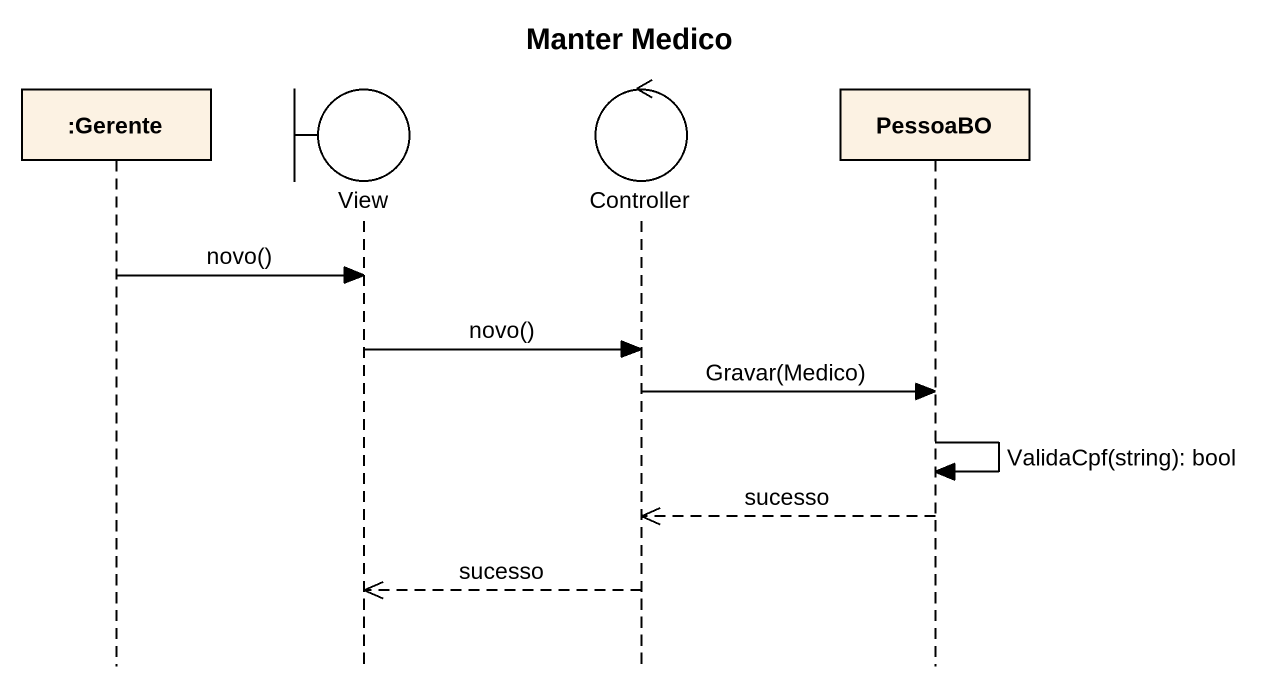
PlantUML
@startuml
title Manter Medico
hide footbox
participant ":Gerente" as Gerente
boundary View
control Controller
participant PessoaBO

Gerente -> View : novo()
View -> Controller : novo()
Controller -> PessoaBO : Gravar(Medico)
PessoaBO -> PessoaBO : ValidaCpf(string): bool
PessoaBO -->> Controller : sucesso
Controller -->> View : sucesso
@enduml
